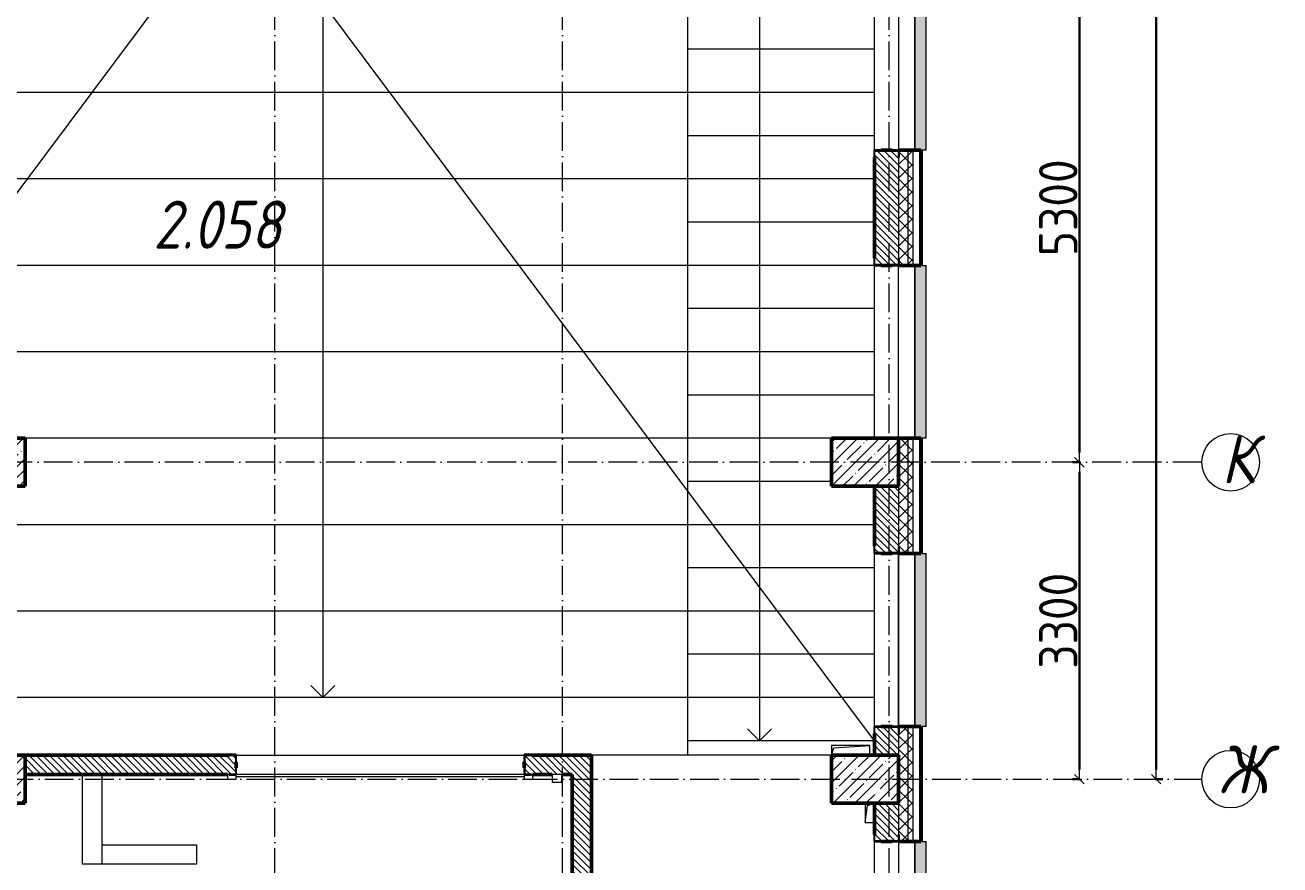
# Model space of a CAD drawing. Header units: millimetres. Extents: x -213536 to 1564669, y -45299 to 942238.
# Drawn here: x -1142 to 11930, y 472304 to 481049 of the extents above; entities that cross this region are included whole.
import ezdxf

# ---------------------------------------------------------------- set-up
doc = ezdxf.new("R2010")
doc.units = ezdxf.units.MM
doc.linetypes.add('50_200_ШТРИХ_1Т_ш5_п1_п1_', pattern=[700, 500, -100, 0, -100])
for name, color, linetype, lineweight in [('3.1) ЖБ окна 1.2 м', 102, 'Continuous', 30), ('A-____-____-DIMS', 7, 'Continuous', 9), ('A-DETL-____-OTLN-4', 7, 'Continuous', 18), ('A-DOOR-____-MCUT', 7, 'Continuous', 13), ('A-DOOR-____-OTLN', 7, 'Continuous', 9), ('A-FLOR-____-OTLN', 7, 'Continuous', 9), ('A-GENM-____-MCUT', 7, 'Continuous', 25), ('A-GENM-____-OTLN', 7, 'Continuous', 9), ('A-GENM-____-OTLN-1', 7, 'Continuous', 25), ('A-GLAZ-____-OTLN', 7, 'Continuous', 9), ('A-WALL-____-MCUT-2', 7, 'Continuous', 50), ('A-WALL-____-MCUT-3', 7, 'Continuous', 9), ('A-WALL-____-OTLN', 7, 'Continuous', 9), ('A-WALL-____-PATT-1', 7, 'Continuous', 9), ('A-WALL-FNSH-MCUT-1', 7, 'Continuous', 9), ('E-ELEC-EQPM-OTLN', 7, 'Continuous', 9), ('I-WALL-____-OTLN', 7, 'Continuous', 9), ('S-COLS-____-MCUT', 7, 'Continuous', 50), ('S-COLS-____-OTLN', 7, 'Continuous', 9), ('S-GRID-____-IDEN', 7, 'Continuous', 9), ('S-GRID-____-OTLN-1', 7, '50_200_ШТРИХ_1Т_ш5_п1_п1_', 9), ('S-STRS-____-OTLN-1', 7, 'Continuous', 9), ('Марки помещений', 7, 'Continuous', 9)]:
    doc.layers.add(name, color=color, linetype=linetype, lineweight=lineweight)
doc.layers.add('A-GLAZ-____-OTLN-1', color=7, linetype='Continuous', lineweight=9, true_color=0xc0c0c0)
doc.styles.add('ISOCPEUR_I', font='isocpeui.ttf', dxfattribs={"width": 0.9, "height": 2.5})
doc.styles.add('ISOCPEUR_I_3', font='isocpeui.ttf', dxfattribs={"width": 0.85, "height": 2.2})
doc.styles.add('СПДС', font='isocpeur.ttf', dxfattribs={"width": 0.9})
doc.dimstyles.new('Размера А3', dxfattribs={"dimtxt": 200, "dimasz": 100, "dimexe": 70, "dimexo": 100, "dimgap": 20, "dimtad": 1, "dimdec": 0, "dimrnd": 10, "dimzin": 0, "dimdsep": 46, "dimtxsty": 'СПДС', "dimblk": 'ARROWHEAD_6', "dimcen": 1, "dimclrd": 256, "dimclre": 256, "dimclrt": 256, "dimazin": 0, "dimtfac": 1, "dimtdec": 0, "dimtmove": 2, "dimatfit": 3, "dimfxl": 1, "dimtolj": 1, "dimtzin": 0, "dimarcsym": 0})
pattern_1 = [(135, (-15591.663, 459015.94), (-35.35534, -35.35534), [])]
pattern_2 = [(45, (-15591.66, 459015.94), (-70.71068, 70.71068), []), (135, (-15591.66, 459015.94), (-70.71068, -70.71068), [])]

# ---------------------------------------------------------------- blocks, each defined once
blk = doc.blocks.new('BSC_Колонна _Прямоугольная - 500х700-V106-АР1_План отверстий 2 этажа в осях 1-64_А-ГГ')
at = {"layer": 'S-COLS-____-OTLN'}
h = blk.add_hatch(dxfattribs=at)
h.set_pattern_fill('FP_135', color=256, style=0, pattern_type=2)
h.set_pattern_definition([(315, (-17481.04, 23200), (114.04925, 114.04925), []), (315, (-17481.04, 23085.95), (114.04925, 114.04925), [201.613, -40.323, 3.353, -36.97])])
h.paths.add_polyline_path([(-250, 350), (-250, -350), (250, -350), (250, 350)], flags=0)
at = {"layer": 'S-COLS-____-MCUT'}
for p, q in [((250, 350), (-250, 350)), ((-250, 350), (-250, -350)), ((250, -350), (250, 350)), ((-250, -350), (250, -350))]:
    blk.add_line(p, q, dxfattribs=at)
blk = doc.blocks.new('BSC_Колонна _Прямоугольная - 500х700-V110-АР1_План отверстий 2 этажа в осях 1-64_А-ГГ')
at = {"layer": 'S-COLS-____-OTLN'}
h = blk.add_hatch(dxfattribs=at)
h.set_pattern_fill('FP_139', color=256, style=0, pattern_type=2)
h.set_pattern_definition([(315, (-17481.04, 14100), (114.0493, 114.0493), []), (315, (-17481.04, 13985.95), (114.0493, 114.0493), [201.612, -40.322, 3.353, -36.97])])
h.paths.add_polyline_path([(-250, 350), (-250, -350), (250, -350), (250, 350)], flags=0)
at = {"layer": 'S-COLS-____-MCUT'}
for p, q in [((250, 350), (-250, 350)), ((-250, 350), (-250, -350)), ((250, -350), (250, 350)), ((-250, -350), (250, -350))]:
    blk.add_line(p, q, dxfattribs=at)
blk = doc.blocks.new('BSC_Колонна _Прямоугольная - 500х700-V111-АР1_План отверстий 2 этажа в осях 1-64_А-ГГ')
at = {"layer": 'S-COLS-____-OTLN'}
h = blk.add_hatch(dxfattribs=at)
h.set_pattern_fill('FP_140', color=256, style=0, pattern_type=2)
h.set_pattern_definition([(315, (-14181.04, 23200), (114.04925, 114.04925), []), (315, (-14181.04, 23085.95), (114.04925, 114.04925), [201.613, -40.323, 3.353, -36.97])])
h.paths.add_polyline_path([(-250, 350), (-250, -350), (250, -350), (250, 350)], flags=0)
at = {"layer": 'S-COLS-____-MCUT'}
for p, q in [((250, 350), (-250, 350)), ((-250, 350), (-250, -350)), ((250, -350), (250, 350)), ((-250, -350), (250, -350))]:
    blk.add_line(p, q, dxfattribs=at)
blk = doc.blocks.new('BSC_Колонна _Прямоугольная - 500х700-V134-АР1_План отверстий 2 этажа в осях 1-64_А-ГГ')
at = {"layer": 'S-COLS-____-OTLN'}
h = blk.add_hatch(dxfattribs=at)
h.set_pattern_fill('FP_164', color=256, style=0, pattern_type=2)
h.set_pattern_definition([(315, (-14181.04, 14100), (114.0493, 114.0493), []), (315, (-14181.04, 13985.95), (114.0493, 114.0493), [201.612, -40.322, 3.353, -36.97])])
h.paths.add_polyline_path([(-250, 350), (-250, -350), (250, -350), (250, 350)], flags=0)
at = {"layer": 'S-COLS-____-MCUT'}
for p, q in [((250, 350), (-250, 350)), ((-250, 350), (-250, -350)), ((250, -350), (250, 350)), ((-250, -350), (250, -350))]:
    blk.add_line(p, q, dxfattribs=at)
blk = doc.blocks.new('DM_Штора_Противопожарная_Doormaster_EI-60 - ш_3000 х в_1200-26971279-АР1_План отверстий 2 этажа в осях 1-64_А-ГГ')
at = {"layer": 'A-DOOR-____-MCUT'}
for p, q in [((-1375, 150), (-1465, 150)), ((-1465, 150), (-1465, 100)), ((-1375, 106), (-1375, 150)), ((1625, 150), (1625, 106)), ((1715, 150), (1625, 150)), ((1715, 100), (1715, 150)), ((-1465, 100), (-1450, 100)), ((-1375, 125), (1625, 125)), ((1700, 100), (1715, 100))]:
    blk.add_line(p, q, dxfattribs=at)
at = {"layer": 'E-ELEC-EQPM-OTLN'}
for p, q in [((-1665, 180), (-1765, 180)), ((-1765, 180), (-1765, 100)), ((-1665, 100), (-1665, 180)), ((-1765, 100), (-1665, 100))]:
    blk.add_line(p, q, dxfattribs=at)
blk = doc.blocks.new('Фахверк_СКБ_Уголок - 250_2700-27497298-АР1_План отверстий 2 этажа в осях 1-64_А-ГГ')
at = {"layer": 'A-GENM-____-MCUT'}
for p, q in [((200, 181), (125, 181)), ((125, 181), (125, 106)), ((131, 106), (131, 175)), ((131, 175), (200, 175)), ((200, 175), (200, 181)), ((125, 106), (131, 106)), ((131, -6), (125, -6)), ((125, -6), (125, -81)), ((125, -81), (200, -81)), ((131, -75), (131, -6)), ((200, -75), (131, -75)), ((200, -81), (200, -75))]:
    blk.add_line(p, q, dxfattribs=at)
blk = doc.blocks.new('Фахверк_СКБ_Уголок - 200_3380-28509457-АР1_План отверстий 2 этажа в осях 1-64_А-ГГ')
at = {"layer": 'A-GENM-____-MCUT'}
for p, q in [((200, 156), (125, 156)), ((125, 156), (125, 81)), ((131, 81), (131, 150)), ((131, 150), (200, 150)), ((200, 150), (200, 156)), ((125, 81), (131, 81)), ((131, 19), (125, 19)), ((125, 19), (125, -56)), ((131, -50), (131, 19)), ((125, -56), (200, -56)), ((200, -50), (131, -50)), ((200, -56), (200, -50))]:
    blk.add_line(p, q, dxfattribs=at)
blk = doc.blocks.new('AR_Отверстие прямоугольное _в плите_ - AR_Отверстие прямоугольное _в плите_-30511515-АР1_План отверстий 2 этажа в осях 1-64_А-ГГ')
at = {"layer": 'A-GENM-____-OTLN'}
for p, q in [((-50, 100), (-50, -100)), ((-50, -100), (-25, 75)), ((-25, 75), (50, 100)), ((-50, -100), (50, -100))]:
    blk.add_line(p, q, dxfattribs=at)
blk = doc.blocks.new('AR_Отверстие прямоугольное _в плите_ - AR_Отверстие прямоугольное _в плите_-30511660-АР1_План отверстий 2 этажа в осях 1-64_А-ГГ')
at = {"layer": 'A-GENM-____-OTLN'}
for p, q in [((200, 50), (-200, 50)), ((-200, 50), (-200, -50)), ((-200, -50), (-175, 25)), ((-175, 25), (200, 50)), ((200, -50), (200, 50))]:
    blk.add_line(p, q, dxfattribs=at)
blk = doc.blocks.new('Отлив_СКБ - Отлив витража_120_НВФ-V194-АР1_План отверстий 2 этажа в осях 1-64_А-ГГ')
at = {"layer": 'A-GLAZ-____-OTLN-1'}
for points in [[(1800, -2), (1800, 0), (0, 0), (0, -2), (1544, -2)], [(1544, -120), (1800, -120), (1800, -2), (0, -2), (0, -120)]]:
    blk.add_hatch(color=256, dxfattribs=at).paths.add_polyline_path(points, flags=0)
at = {"layer": 'A-GLAZ-____-OTLN'}
for p, q in [((0, 0), (1800, 0)), ((1800, -2), (0, -2)), ((0, -120), (0, -83)), ((0, -120), (1800, -120)), ((1800, -83), (1800, -120))]:
    blk.add_line(p, q, dxfattribs=at)
blk = doc.blocks.new('Ось сетки - Круг_Ø6_00__ISO-2_5_0_9K_-25732049-АР1_План отверстий 2 этажа в осях 1-64_А-ГГ')
at = {"layer": 'S-GRID-____-IDEN'}
blk.add_circle((0, 0), 3, dxfattribs=at)
blk = doc.blocks.new('ARROWHEAD_6')
at = {"color": 0, "linetype": 'Continuous'}
for p, q in [((0, 0), (-1, 0)), ((-0.5, -0.5), (0.5, 0.5))]:
    blk.add_line(p, q, dxfattribs=at)
blk = doc.blocks.new('*D5645')
at = {"layer": 'A-____-____-DIMS', "lineweight": -2, "transparency": 16777216}
for p, q in [((9847, 481797), (9771, 481797)), ((9841, 481697), (9841, 476597)), ((9847, 476497), (9771, 476497))]:
    blk.add_line(p, q, dxfattribs=at)
at = {"layer": 'Defpoints', "color": 0, "lineweight": 30, "transparency": 16777216}
for p in [(9947, 481797), (9841, 476497), (9947, 476497)]:
    blk.add_point(p, dxfattribs=at)
at = {"layer": 'A-____-____-DIMS', "lineweight": -2, "transparency": 16777216, "xscale": 100, "yscale": 100, "zscale": 100}
for p, rotation in [((9841, 481797), 90), ((9841, 476497), 270)]:
    blk.add_blockref('ARROWHEAD_6', p, dxfattribs=dict(at, rotation=rotation))
at = {"layer": 'A-____-____-DIMS', "transparency": 16777216, "insert": (9621, 479147), "char_height": 400, "attachment_point": 5, "rotation": 90, "style": 'СПДС'}
blk.add_mtext('\\A1;5300', dxfattribs=at)
blk = doc.blocks.new('*D5646')
at = {"layer": 'A-____-____-DIMS', "lineweight": -2, "transparency": 16777216}
for p, q in [((9847, 476497), (9771, 476497)), ((9841, 476397), (9841, 473297)), ((9847, 473197), (9771, 473197))]:
    blk.add_line(p, q, dxfattribs=at)
at = {"layer": 'Defpoints', "color": 0, "lineweight": 30, "transparency": 16777216}
for p in [(9947, 476497), (9841, 473197), (9947, 473197)]:
    blk.add_point(p, dxfattribs=at)
at = {"layer": 'A-____-____-DIMS', "lineweight": -2, "transparency": 16777216, "xscale": 100, "yscale": 100, "zscale": 100}
for p, rotation in [((9841, 476497), 90), ((9841, 473197), 270)]:
    blk.add_blockref('ARROWHEAD_6', p, dxfattribs=dict(at, rotation=rotation))
at = {"layer": 'A-____-____-DIMS', "transparency": 16777216, "insert": (9621, 474847), "char_height": 400, "attachment_point": 5, "rotation": 90, "style": 'СПДС'}
blk.add_mtext('\\A1;3300', dxfattribs=at)
blk = doc.blocks.new('*D5647')
at = {"layer": 'A-____-____-DIMS', "lineweight": -2, "transparency": 16777216}
for p, q in [((10635, 506647), (10711, 506647)), ((10641, 473297), (10641, 506547)), ((10635, 473197), (10711, 473197))]:
    blk.add_line(p, q, dxfattribs=at)
at = {"layer": 'Defpoints', "color": 0, "lineweight": 30, "transparency": 16777216}
for p in [(10535, 506647), (10641, 506647), (10535, 473197)]:
    blk.add_point(p, dxfattribs=at)
at = {"layer": 'A-____-____-DIMS', "lineweight": -2, "transparency": 16777216, "xscale": 100, "yscale": 100, "zscale": 100}
for p, rotation in [((10641, 506647), 90), ((10641, 473197), 270)]:
    blk.add_blockref('ARROWHEAD_6', p, dxfattribs=dict(at, rotation=rotation))
at = {"layer": 'A-____-____-DIMS', "transparency": 16777216, "insert": (10421, 489922), "char_height": 400, "attachment_point": 5, "rotation": 90, "style": 'СПДС'}
blk.add_mtext('\\A1;33450', dxfattribs=at)
blk = doc.blocks.new('2этаж')
at = {"layer": 'S-GRID-____-OTLN-1', "color": 251, "ltscale": 0.6, "true_color": 0x636466}
for p, q in [((1458.3, 454533.3), (1458.3, 508896.9)), ((4458.3, 454533.3), (4458.3, 508896.9)), ((7858.3, 454533.3), (7858.3, 508896.9)), ((11116.1, 476497), (-20260.4, 476497)), ((-20260.4, 473197), (11116.1, 473197))]:
    blk.add_line(p, q, dxfattribs=at)
at = {"layer": 'S-GRID-____-IDEN', "char_height": 500, "attachment_point": 1, "style": 'ISOCPEUR_I'}
for s, insert, width in [('\\fISOCPEUR|b0|i1|c204|p34|;\\W.9;К', (11318.7, 476778.9), 223.671), ('\\fISOCPEUR|b0|i1|c204|p34|;\\W.9;Ж', (11289.7, 473549.4), 281.392)]:
    blk.add_mtext(s, dxfattribs=dict(at, insert=insert, width=width))
at = {"layer": 'A-____-____-DIMS'}
for base, p1, p2, picture, middle in [((10640.9, 506647), (10534.8, 473197), (10534.8, 506647), '*D5647', (10420.9, 489922)), ((9840.9, 476497), (9946.9, 481797), (9946.9, 476497), '*D5645', (9620.9, 479147)), ((9840.9, 473197), (9946.9, 476497), (9946.9, 473197), '*D5646', (9620.9, 474847))]:
    dim = blk.add_linear_dim(base=base, p1=p1, p2=p2, angle=90, dimstyle='Размера А3', override={"dimtxt": 400}, dxfattribs=at)
    dim.commit()
    dim.dimension.update_dxf_attribs({"geometry": picture, "text_midpoint": middle})

msp = doc.modelspace()

# ---------------------------------------------------------------- hatches: boundary and pattern name
at = {"layer": 'A-WALL-____-PATT-1'}
h = msp.add_hatch(dxfattribs=at)
h.set_pattern_fill('FP_1', color=256, style=0, pattern_type=2)
h.set_pattern_definition(pattern_2)
h.paths.add_polyline_path([(8108.3, 468547), (8108.3, 470747), (8058.3, 470747), (8058.3, 468547)], flags=0)
h.paths.add_polyline_path([(8058.3, 472547), (8108.3, 472547), (8108.3, 473747), (8058.3, 473747), (8058.3, 473511.8)], flags=0)
h.paths.add_polyline_path([(8058.3, 475547), (8108.3, 475547), (8108.3, 476747), (8058.3, 476747)], flags=0)
h.paths.add_polyline_path([(8108.3, 478547), (8108.3, 479747), (8058.3, 479747), (8058.3, 478547)], flags=0)
h.paths.add_polyline_path([(8108.3, 481547), (8108.3, 482747), (8058.3, 482747), (8058.3, 481547)], flags=0)
h.paths.add_polyline_path([(8108.3, 484547), (8108.3, 485747), (8058.3, 485747), (8058.3, 484547)], flags=0)
h.paths.add_polyline_path([(8108.3, 487547), (8108.3, 488747), (8058.3, 488747), (8058.3, 487547)], flags=0)
h.paths.add_polyline_path([(8108.3, 490547), (8108.3, 491747), (8058.3, 491747), (8058.3, 490547)], flags=0)
h.paths.add_polyline_path([(8108.3, 493547), (8108.3, 494747), (8058.3, 494747), (8058.3, 493547)], flags=0)
h.paths.add_polyline_path([(8108.3, 496547), (8108.3, 497747), (8058.3, 497747), (8058.3, 496547)], flags=0)
h.paths.add_polyline_path([(8108.3, 499547), (8108.3, 500797), (8058.3, 500797), (8058.3, 499547)], flags=0)
h.paths.add_polyline_path([(8108.3, 502597), (8108.3, 506847), (8058.3, 506847), (8058.3, 502597)], flags=0)
h = msp.add_hatch(dxfattribs=at)
h.set_pattern_fill('FP_1', color=256, style=0, pattern_type=2)
h.set_pattern_definition(pattern_2)
h.paths.add_polyline_path([(8058.3, 468547), (8058.3, 470747), (7964.3, 470747), (7964.3, 470672), (7958.3, 470672), (7958.3, 468547)], flags=0)
h.paths.add_polyline_path([(7964.3, 472547), (8058.3, 472547), (8058.3, 473747), (7964.3, 473747), (7964.3, 473672), (7958.3, 473672), (7958.3, 472622), (7964.3, 472622), (7964.3, 472553)], flags=0)
h.paths.add_polyline_path([(8058.3, 475547), (8058.3, 476747), (7958.3, 476747), (7958.3, 475622), (7964.3, 475622), (7964.3, 475547)], flags=0)
h.paths.add_polyline_path([(8058.3, 478547), (8058.3, 479747), (7964.3, 479747), (7964.3, 479672), (7958.3, 479672), (7958.3, 478622), (7964.3, 478622), (7964.3, 478547)], flags=0)
h.paths.add_polyline_path([(7958.3, 481547), (8058.3, 481547), (8058.3, 482747), (7964.3, 482747), (7964.3, 482672), (7958.3, 482672), (7958.3, 482047)], flags=0)
h.paths.add_polyline_path([(7964.3, 484547), (8058.3, 484547), (8058.3, 485747), (7958.3, 485747), (7958.3, 484622), (7964.3, 484622), (7964.3, 484553)], flags=0)
h.paths.add_polyline_path([(8058.3, 487547), (8058.3, 488747), (7964.3, 488747), (7964.3, 488672), (7958.3, 488672), (7958.3, 487622), (7964.3, 487622), (7964.3, 487547)], flags=0)
h.paths.add_polyline_path([(8058.3, 490547), (8058.3, 491747), (7958.3, 491747), (7958.3, 490622), (7964.3, 490622), (7964.3, 490547)], flags=0)
h.paths.add_polyline_path([(7964.3, 493547), (8058.3, 493547), (8058.3, 494747), (7964.3, 494747), (7964.3, 494672), (7958.3, 494672), (7958.3, 493622), (7964.3, 493622), (7964.3, 493553)], flags=0)
h.paths.add_polyline_path([(7964.3, 496547), (8058.3, 496547), (8058.3, 497747), (7958.3, 497747), (7958.3, 496622), (7964.3, 496622), (7964.3, 496553)], flags=0)
h.paths.add_polyline_path([(8058.3, 499547), (8058.3, 500797), (7964.3, 500797), (7964.3, 500722), (7958.3, 500722), (7958.3, 499622), (7964.3, 499622), (7964.3, 499547)], flags=0)
h.paths.add_polyline_path([(8058.3, 502597), (8058.3, 506747), (7958.3, 506747), (7958.3, 502597)], flags=0)
h = msp.add_hatch(dxfattribs=at)
h.set_pattern_fill('FP_3', color=256, style=0, pattern_type=2)
h.set_pattern_definition([(45, (-15591.66, 459015.94), (-85.5366, 85.5366), []), (45, (-15534.64, 459015.94), (-85.5366, 85.5366), [])])
h.paths.add_polyline_path([(8208.3, 468737), (8208.3, 470747), (8188.3, 470747), (8188.3, 468737)], flags=0)
h.paths.add_polyline_path([(8208.3, 472547), (8208.3, 473747), (8188.3, 473747), (8188.3, 472547)], flags=0)
h.paths.add_polyline_path([(8208.3, 475547), (8208.3, 476747), (8188.3, 476747), (8188.3, 475547)], flags=0)
h.paths.add_polyline_path([(8208.3, 478547), (8208.3, 479747), (8188.3, 479747), (8188.3, 478547)], flags=0)
h.paths.add_polyline_path([(8208.3, 481547), (8208.3, 482747), (8188.3, 482747), (8188.3, 481547)], flags=0)
h.paths.add_polyline_path([(8208.3, 484547), (8208.3, 485747), (8188.3, 485747), (8188.3, 484547)], flags=0)
h.paths.add_polyline_path([(8208.3, 487547), (8208.3, 488747), (8188.3, 488747), (8188.3, 487547)], flags=0)
h.paths.add_polyline_path([(8208.3, 490547), (8208.3, 491747), (8188.3, 491747), (8188.3, 490547)], flags=0)
h.paths.add_polyline_path([(8188.3, 493547), (8208.3, 493547), (8208.3, 494747), (8188.3, 494747), (8188.3, 494151.6)], flags=0)
h.paths.add_polyline_path([(8208.3, 496547), (8208.3, 497747), (8188.3, 497747), (8188.3, 496547)], flags=0)
h.paths.add_polyline_path([(8208.3, 499547), (8208.3, 500567), (8188.3, 500567), (8188.3, 499547)], flags=0)
h = msp.add_hatch(dxfattribs=at)
h.set_pattern_fill('FP_6', color=256, style=0, pattern_type=2)
h.set_pattern_definition(pattern_1)
h.paths.add_polyline_path([(7889.3, 478547), (7889.3, 478553), (7958.3, 478553), (7958.3, 479741), (7889.3, 479741), (7889.3, 479747), (7777.3, 479747), (7777.3, 479741), (7708.3, 479741), (7708.3, 478553), (7777.3, 478553), (7777.3, 478547)], flags=0)
h = msp.add_hatch(dxfattribs=at)
h.set_pattern_fill('FP_6', color=256, style=0, pattern_type=2)
h.set_pattern_definition(pattern_1)
h.paths.add_polyline_path([(7958.3, 473447), (7958.3, 473741), (7889.3, 473741), (7889.3, 473747), (7777.3, 473747), (7777.3, 473741), (7708.3, 473741), (7708.3, 473447)], flags=0)
h.paths.add_polyline_path([(7889.3, 475547), (7889.3, 475553), (7958.3, 475553), (7958.3, 476247), (7708.3, 476247), (7708.3, 475553), (7777.3, 475553), (7777.3, 475547)], flags=0)
h = msp.add_hatch(dxfattribs=at)
h.set_pattern_fill('FP_6', color=256, style=0, pattern_type=2)
h.set_pattern_definition(pattern_1)
h.paths.add_polyline_path([(4758.3, 473247), (4758.3, 473447), (4064.3, 473447), (4064.3, 473378), (4058.3, 473378), (4058.3, 473316), (4064.3, 473316), (4064.3, 473247), (4558.3, 473247)], flags=0)
h.paths.add_polyline_path([(301.8, 473247), (1052.3, 473247.5), (1052.3, 473316), (1058.3, 473316), (1058.3, 473378), (1052.3, 473378), (1052.3, 473447), (-1141.7, 473447), (-1141.7, 473247)], flags=0)
h = msp.add_hatch(dxfattribs=at)
h.set_pattern_fill('FP_6', color=256, style=0, pattern_type=2)
h.set_pattern_definition(pattern_1)
h.paths.add_polyline_path([(4758.3, 468797), (4758.3, 473247), (4558.3, 473247), (4558.3, 468797)], flags=0)
h = msp.add_hatch(dxfattribs=at)
h.set_pattern_fill('FP_6', color=256, style=0, pattern_type=2)
h.set_pattern_definition(pattern_1)
h.paths.add_polyline_path([(7708.3, 469047), (7958.3, 469047), (7957.5, 470741), (7889.3, 470741), (7889.3, 470747), (7777.3, 470747), (7777.3, 470741), (7708.3, 470741), (7708.3, 470071.8)], flags=0)
h.paths.add_polyline_path([(7889.3, 472547), (7889.3, 472553), (7958.3, 472553), (7958.3, 472947), (7708.3, 472947), (7708.3, 472553), (7777.3, 472553), (7777.3, 472547)], flags=0)

# ---------------------------------------------------------------- linework, layer by layer
at = {"layer": 'A-DETL-____-OTLN-4'}
for p, q in [((-5491.7, 473597), (7708.3, 491247)), ((7708.3, 473597), (-1141.7, 485430.5))]:
    msp.add_line(p, q, dxfattribs=at)
at = {"layer": 'A-FLOR-____-OTLN'}
msp.add_line((7258.3, 473447), (5758.3, 473447), dxfattribs=at)
at = {"layer": 'A-WALL-____-MCUT-2'}
for p, q in [((7889.3, 479747), (7777.3, 479747)), ((8188.3, 479747), (7964.3, 479747)), ((8188.3, 478547), (8188.3, 479747)), ((7708.3, 479672), (7708.3, 478622)), ((7777.3, 478547), (7889.3, 478547)), ((7964.3, 478547), (8188.3, 478547)), ((8188.3, 476747), (7958.3, 476747)), ((8188.3, 475547), (8188.3, 476747)), ((7708.3, 476247), (7708.3, 475622)), ((7777.3, 475547), (7889.3, 475547)), ((7964.3, 475547), (8188.3, 475547)), ((7889.3, 473747), (7777.3, 473747)), ((8188.3, 473747), (7964.3, 473747)), ((8188.3, 472547), (8188.3, 473747)), ((7708.3, 473672), (7708.3, 473447)), ((983.3, 473447), (-1141.7, 473447)), ((1058.3, 473316), (1058.3, 473378)), ((4058.3, 473378), (4058.3, 473316)), ((4758.3, 473447), (4133.3, 473447)), ((4758.3, 468797), (4758.3, 473447)), ((-1141.7, 473247), (968.3, 473247)), ((4148.3, 473247), (4348.3, 473247)), ((4448.3, 473247), (4558.3, 473247)), ((4558.3, 473247), (4558.3, 468797)), ((7708.3, 472947), (7708.3, 472622)), ((7777.3, 472547), (7889.3, 472547)), ((7964.3, 472547), (8188.3, 472547))]:
    msp.add_line(p, q, dxfattribs=at)
at = {"layer": 'A-WALL-____-MCUT-3'}
for p, q in [((8058.3, 478547), (8058.3, 479747)), ((8108.3, 478547), (8108.3, 479747)), ((7958.3, 479672), (7958.3, 478622)), ((8058.3, 475547), (8058.3, 476747)), ((8108.3, 475547), (8108.3, 476747)), ((7958.3, 476247), (7958.3, 475622)), ((8058.3, 472547), (8058.3, 473747)), ((8108.3, 472547), (8108.3, 473747)), ((7958.3, 473672), (7958.3, 473447)), ((7958.3, 472947), (7958.3, 472622))]:
    msp.add_line(p, q, dxfattribs=at)
at = {"layer": 'A-WALL-____-OTLN'}
for p, q in [((7708.3, 479747), (7708.3, 481547)), ((7958.3, 481547), (7958.3, 479747)), ((7708.3, 476747), (7708.3, 478547)), ((7958.3, 476747), (7958.3, 478547)), ((7708.3, 473747), (7708.3, 475547)), ((7958.3, 473747), (7958.3, 475547)), ((7958.3, 475547), (7958.3, 473747)), ((7708.3, 470747), (7708.3, 472547)), ((7958.3, 472547), (7958.3, 472547)), ((7958.3, 472547), (7958.3, 470747))]:
    msp.add_line(p, q, dxfattribs=at)
at = {"layer": 'A-WALL-FNSH-MCUT-1'}
for p, q in [((8208.3, 479747), (8188.3, 479747)), ((8208.3, 478547), (8208.3, 479747)), ((8188.3, 478547), (8208.3, 478547)), ((8208.3, 476747), (8188.3, 476747)), ((8208.3, 475547), (8208.3, 476747)), ((8188.3, 475547), (8208.3, 475547)), ((8208.3, 473747), (8188.3, 473747)), ((8208.3, 472547), (8208.3, 473747)), ((8188.3, 472547), (8208.3, 472547))]:
    msp.add_line(p, q, dxfattribs=at)
at = {"layer": 'I-WALL-____-OTLN'}
for p, q in [((1058.3, 473447), (4058.3, 473447)), ((-542.1, 472312), (-542.1, 473247)), ((-342.1, 473247), (-342.1, 472312)), ((4058.3, 473247), (1058.3, 473247)), ((-342.1, 472512), (642.9, 472512)), ((642.9, 472512), (642.9, 472312)), ((642.9, 472312), (-542.1, 472312))]:
    msp.add_line(p, q, dxfattribs=at)
at = {"layer": 'S-STRS-____-OTLN-1'}
for p, q in [((1958.3, 481247), (1958.3, 480347)), ((5758.3, 481247), (5758.3, 480347)), ((6508.3, 481247), (6508.3, 480797)), ((5758.3, 480797), (5758.3, 480347)), ((7708.3, 480797), (5758.3, 480797)), ((7708.3, 480797), (5758.3, 480797)), ((6508.3, 480797), (6508.3, 480347)), ((5758.3, 480347), (-1841.7, 480347)), ((5758.3, 480347), (-1841.7, 480347)), ((1958.3, 480347), (1958.3, 479447)), ((7708.3, 480347), (5758.3, 480347)), ((7708.3, 480347), (5758.3, 480347)), ((5758.3, 480347), (5758.3, 479447)), ((6508.3, 480347), (6508.3, 479897)), ((5758.3, 479897), (5758.3, 479447)), ((7708.3, 479897), (5758.3, 479897)), ((7708.3, 479897), (5758.3, 479897)), ((6508.3, 479897), (6508.3, 479447)), ((5758.3, 479447), (-1841.7, 479447)), ((5758.3, 479447), (-1841.7, 479447)), ((1958.3, 479447), (1958.3, 478547)), ((7708.3, 479447), (5758.3, 479447)), ((7708.3, 479447), (5758.3, 479447)), ((5758.3, 479447), (5758.3, 478547)), ((6508.3, 479447), (6508.3, 478997)), ((5758.3, 478997), (5758.3, 478547)), ((7708.3, 478997), (5758.3, 478997)), ((7708.3, 478997), (5758.3, 478997)), ((6508.3, 478997), (6508.3, 478547)), ((5758.3, 478547), (-1841.7, 478547)), ((5758.3, 478547), (-1841.7, 478547)), ((1958.3, 478547), (1958.3, 477647)), ((7702.3, 478547), (5758.3, 478547)), ((7702.3, 478547), (5758.3, 478547)), ((5758.3, 478547), (5758.3, 477647)), ((6508.3, 478547), (6508.3, 478097)), ((5758.3, 478097), (5758.3, 477647)), ((7708.3, 478097), (5758.3, 478097)), ((7708.3, 478097), (5758.3, 478097)), ((6508.3, 478097), (6508.3, 477647)), ((5758.3, 477647), (-1841.7, 477647)), ((5758.3, 477647), (-1841.7, 477647)), ((1958.3, 477647), (1958.3, 476747)), ((7708.3, 477647), (5758.3, 477647)), ((7708.3, 477647), (5758.3, 477647)), ((5758.3, 477647), (5758.3, 476747)), ((6508.3, 477647), (6508.3, 477197)), ((5758.3, 477197), (5758.3, 476747)), ((7708.3, 477197), (5758.3, 477197)), ((7708.3, 477197), (5758.3, 477197)), ((6508.3, 477197), (6508.3, 476747)), ((5758.3, 476747), (-1141.7, 476747)), ((5758.3, 476747), (-1141.7, 476747)), ((1958.3, 476747), (1958.3, 475847)), ((7258.3, 476747), (5758.3, 476747)), ((7258.3, 476747), (5758.3, 476747)), ((5758.3, 476747), (5758.3, 475847)), ((6508.3, 476747), (6508.3, 476297)), ((5758.3, 476297), (5758.3, 475847)), ((7258.3, 476297), (5758.3, 476297)), ((7258.3, 476297), (5758.3, 476297)), ((6508.3, 476297), (6508.3, 475847)), ((5758.3, 475847), (-1841.7, 475847)), ((5758.3, 475847), (-1841.7, 475847)), ((1958.3, 475847), (1958.3, 474947)), ((7708.3, 475847), (5758.3, 475847)), ((7708.3, 475847), (5758.3, 475847)), ((5758.3, 475847), (5758.3, 474947)), ((6508.3, 475847), (6508.3, 475397)), ((5758.3, 475397), (5758.3, 474947)), ((7708.3, 475397), (5758.3, 475397)), ((7708.3, 475397), (5758.3, 475397)), ((6508.3, 475397), (6508.3, 474947)), ((5758.3, 474947), (-1841.7, 474947)), ((5758.3, 474947), (-1841.7, 474947)), ((1958.3, 474947), (1958.3, 474047)), ((7708.3, 474947), (5758.3, 474947)), ((7708.3, 474947), (5758.3, 474947)), ((5758.3, 474947), (5758.3, 474047)), ((6508.3, 474947), (6508.3, 474497)), ((5758.3, 474497), (5758.3, 474047)), ((7708.3, 474497), (5758.3, 474497)), ((7708.3, 474497), (5758.3, 474497)), ((6508.3, 474497), (6508.3, 474047)), ((1958.3, 474047), (1833.3, 474172)), ((1958.3, 474047), (2083.3, 474172)), ((5758.3, 474047), (-1841.7, 474047)), ((5758.3, 474047), (-1841.7, 474047)), ((7708.3, 474047), (5758.3, 474047)), ((7708.3, 474047), (5758.3, 474047)), ((5758.3, 474047), (5758.3, 473447)), ((6508.3, 474047), (6508.3, 473597)), ((6508.3, 473597), (6383.3, 473722)), ((6508.3, 473597), (6633.3, 473722)), ((7708.3, 473597), (5758.3, 473597)), ((5758.3, 473447), (4758.3, 473447))]:
    msp.add_line(p, q, dxfattribs=at)

# ---------------------------------------------------------------- block references
at = {"layer": '3.1) ЖБ окна 1.2 м'}
msp.add_blockref('2этаж', (0, 0), dxfattribs=at)
at = {"layer": 'A-DOOR-____-OTLN', "rotation": 180}
msp.add_blockref('DM_Штора_Противопожарная_Doormaster_EI-60 - ш_3000 х в_1200-26971279-АР1_План отверстий 2 этажа в осях 1-64_А-ГГ', (2683.3, 473347), dxfattribs=at)
at = {"layer": 'A-GENM-____-OTLN'}
for name, p in [('AR_Отверстие прямоугольное _в плите_ - AR_Отверстие прямоугольное _в плите_-30511660-АР1_План отверстий 2 этажа в осях 1-64_А-ГГ', (7458.3, 473497)), ('AR_Отверстие прямоугольное _в плите_ - AR_Отверстие прямоугольное _в плите_-30511515-АР1_План отверстий 2 этажа в осях 1-64_А-ГГ', (7658.3, 472847))]:
    msp.add_blockref(name, p, dxfattribs=at)
at = {"layer": 'A-GENM-____-OTLN-1'}
for name, p, rotation in [('Фахверк_СКБ_Уголок - 250_2700-27497298-АР1_План отверстий 2 этажа в осях 1-64_А-ГГ', (7783.3, 479872), 269.9999999999999), ('Фахверк_СКБ_Уголок - 250_2700-27497298-АР1_План отверстий 2 этажа в осях 1-64_А-ГГ', (7883.3, 478422), 89.99999999999991), ('Фахверк_СКБ_Уголок - 250_2700-27497298-АР1_План отверстий 2 этажа в осях 1-64_А-ГГ', (7883.3, 475422), 89.99999999999991), ('Фахверк_СКБ_Уголок - 250_2700-27497298-АР1_План отверстий 2 этажа в осях 1-64_А-ГГ', (7783.3, 473872), 269.9999999999999), ('Фахверк_СКБ_Уголок - 200_3380-28509457-АР1_План отверстий 2 этажа в осях 1-64_А-ГГ', (1183.3, 473397), 180), ('Фахверк_СКБ_Уголок - 250_2700-27497298-АР1_План отверстий 2 этажа в осях 1-64_А-ГГ', (7883.3, 472422), 89.99999999999991)]:
    msp.add_blockref(name, p, dxfattribs=dict(at, rotation=rotation))
msp.add_blockref('Фахверк_СКБ_Уголок - 200_3380-28509457-АР1_План отверстий 2 этажа в осях 1-64_А-ГГ', (3933.3, 473297), dxfattribs=at)
at = {"layer": 'A-GLAZ-____-OTLN', "rotation": 90}
for p in [(8125.3, 479747), (8125.3, 476747), (8125.3, 473747), (8125.3, 470747)]:
    msp.add_blockref('Отлив_СКБ - Отлив витража_120_НВФ-V194-АР1_План отверстий 2 этажа в осях 1-64_А-ГГ', p, dxfattribs=at)
at = {"layer": 'S-COLS-____-OTLN', "rotation": 89.9999999999999}
for name, p in [('BSC_Колонна _Прямоугольная - 500х700-V110-АР1_План отверстий 2 этажа в осях 1-64_А-ГГ', (-1491.7, 476497)), ('BSC_Колонна _Прямоугольная - 500х700-V106-АР1_План отверстий 2 этажа в осях 1-64_А-ГГ', (7608.3, 476497)), ('BSC_Колонна _Прямоугольная - 500х700-V134-АР1_План отверстий 2 этажа в осях 1-64_А-ГГ', (-1491.7, 473197)), ('BSC_Колонна _Прямоугольная - 500х700-V111-АР1_План отверстий 2 этажа в осях 1-64_А-ГГ', (7608.3, 473197))]:
    msp.add_blockref(name, p, dxfattribs=at)
at = {"layer": 'S-GRID-____-IDEN', "xscale": 99.99999999999993, "yscale": 99.99999999999993, "zscale": 99.99999999999993}
for p, rotation in [((11416.1, 476497), 89.9999999999998), ((11416.1, 473197), 269.9999999999996)]:
    msp.add_blockref('Ось сетки - Круг_Ø6_00__ISO-2_5_0_9K_-25732049-АР1_План отверстий 2 этажа в осях 1-64_А-ГГ', p, dxfattribs=dict(at, rotation=rotation))

# ---------------------------------------------------------------- texts
at = {"layer": 'Марки помещений', "insert": (192.5, 479221.5), "char_height": 500, "width": 785.654, "attachment_point": 1, "style": 'ISOCPEUR_I_3'}
msp.add_mtext('2.058', dxfattribs=at)

doc.saveas('drawing.dxf')
